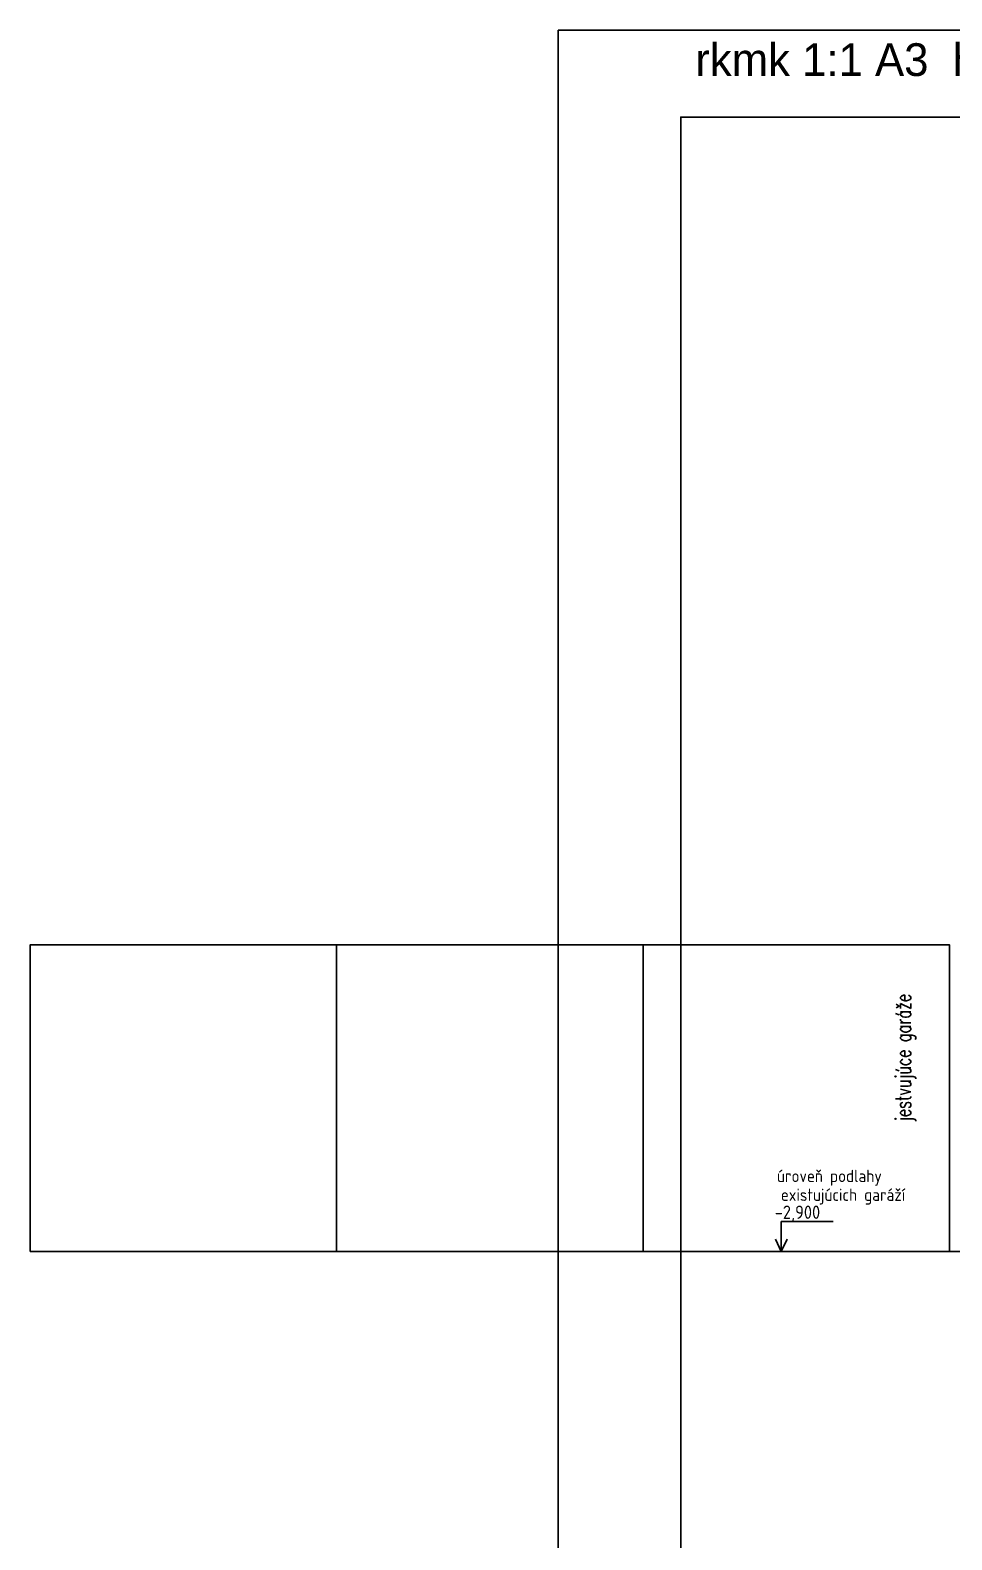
# Model space of a CAD drawing. Header units: millimetres. Extents: x 462666 to 1244237, y 2328025 to 3795663.
# Drawn here: x 1057658 to 1066681, y 2921250 to 2936020 of the extents above; entities that cross this region are included whole.
import ezdxf
from ezdxf.enums import TextEntityAlignment as Align
from ezdxf.lldxf.tags import DXFTag

# ---------------------------------------------------------------- set-up
doc = ezdxf.new("R2010")
doc.units = ezdxf.units.MM
for name, color, linetype in [('DIM_100', 64, 'Continuous'), ('MUR-POH', 64, 'Continuous'), ('MUR_POH', 64, 'Continuous'), ('POP', 7, 'Continuous'), ('RAM_100', 160, 'Continuous'), ('ZAK_DIM', 7, 'Continuous')]:
    doc.layers.add(name, color=color, linetype=linetype)
doc.styles.add('ISOCP.SHX', font='ISOCP.shx', dxfattribs={"height": 150})
doc.styles.add('SIMPLEX', font='SIMPLEX.SHX', dxfattribs={"width": 0.7})
tags = doc.linetypes.add('DASHED', pattern=[0.75, 0.5, -0.25]).pattern_tags.tags
tags[6:7] = [DXFTag(74, 4), DXFTag(75, 0), DXFTag(340, '0'), DXFTag(46, 1.0), DXFTag(50, 0.0), DXFTag(44, 0.0), DXFTag(45, 0.0)]
tags[4:5] = [DXFTag(74, 4), DXFTag(75, 0), DXFTag(340, '0'), DXFTag(46, 1.0), DXFTag(50, 0.0), DXFTag(44, 0.0), DXFTag(45, 0.0)]

# ---------------------------------------------------------------- blocks, each defined once
blk = doc.blocks.new('Z_RAM_A_3_hp 1220')
at = {"layer": 'POP', "linetype": 'Continuous'}
blk.add_lwpolyline([(-288.5, -408), (-6.5, -408), (-6.5, -13), (-288.5, -13)], close=True, dxfattribs=at)
at = {"layer": 'RAM_100', "linetype": 'Continuous'}
for points in [[(-297, -420), (0, -420), (0, 0), (-297, 0)], [(-288.5, -13), (-288.5, -408), (-6.5, -408), (-6.5, -13)]]:
    blk.add_lwpolyline(points, close=True, dxfattribs=at)
blk.add_text('rkmk 1:1 A3  hp1220c/aug 2008', height=3.2, rotation=90, dxfattribs=at).set_placement((-292.52, -406.58))
blk = doc.blocks.new('KOTA_V_REZ')
for p, q in [((0, 293), (0, 0)), ((0, 293), (509, 293)), ((0, 0), (-57, 121)), ((0, 0), (57, 121))]:
    blk.add_line(p, q)
at = {"color": 7, "style": 'ISOCP.SHX'}
blk.add_attdef('±0.000', text='', height=120, dxfattribs=at).set_placement((210, 384), align=Align.MIDDLE_CENTER)

msp = doc.modelspace()

# ---------------------------------------------------------------- linework, layer by layer
at = {"layer": 'MUR-POH', "color": 1}
for points in [[(1060657.9, 2924071.7), (1060657.9, 2927071.7), (1057657.9, 2927071.7), (1057657.9, 2924071.7), (1060657.9, 2924071.7)], [(1063657.9, 2924071.7), (1063657.9, 2927071.7), (1060657.9, 2927071.7), (1060657.9, 2924071.7), (1063657.9, 2924071.7)], [(1066657.9, 2924071.7), (1066657.9, 2927071.7), (1063657.9, 2927071.7), (1063657.9, 2924071.7), (1066657.9, 2924071.7)]]:
    msp.add_lwpolyline(points, dxfattribs=at)
at = {"layer": 'MUR_POH', "color": 8, "linetype": 'DASHED', "ltscale": 250, "flags": 128}
msp.add_lwpolyline([(1066657.9, 2924071.7), (1070657.9, 2924071.7), (1071657.9, 2924271.7), (1075409.5, 2926171.7)], dxfattribs=at)
at = {"layer": 'ZAK_DIM'}
msp.add_line((1065370.1, 2924071.7), (1065010.7, 2924071.7), dxfattribs=at)

# ---------------------------------------------------------------- block references
at = {"layer": 'MUR_POH', "ltscale": 0.3, "xscale": 100, "yscale": 100, "zscale": 100, "rotation": 270.0000000000635}
msp.add_blockref('Z_RAM_A_3_hp 1220', (1104827.7, 2906320.4), dxfattribs=at)
at = {"layer": 'ZAK_DIM'}
ref = msp.add_blockref('KOTA_V_REZ', (1065010.7, 2924071.7), dxfattribs=at)
ref.add_attrib('±0.000', '-2,900', dxfattribs={"height": 130, "style": 'ISOCP.SHX'}).set_placement((1065170, 2924455.4), align=Align.MIDDLE_CENTER)

# ---------------------------------------------------------------- texts
at = {"color": 7, "style": 'ISOCP.SHX'}
for tag, p in [('úroveň podlahy', (1065482.5, 2924810.5)), ('existujúcich garáží', (1065616.6, 2924626.3))]:
    msp.add_attdef(tag, text='±X.XXX', height=120, dxfattribs=at).set_placement(p, align=Align.MIDDLE_CENTER)
at = {"layer": 'DIM_100', "color": 1, "insert": (1066229.9, 2925966.4), "char_height": 150, "attachment_point": 5, "rotation": 90, "style": 'SIMPLEX'}
msp.add_mtext('{jestvujúce garáže}', dxfattribs=at)

doc.saveas('drawing.dxf')
